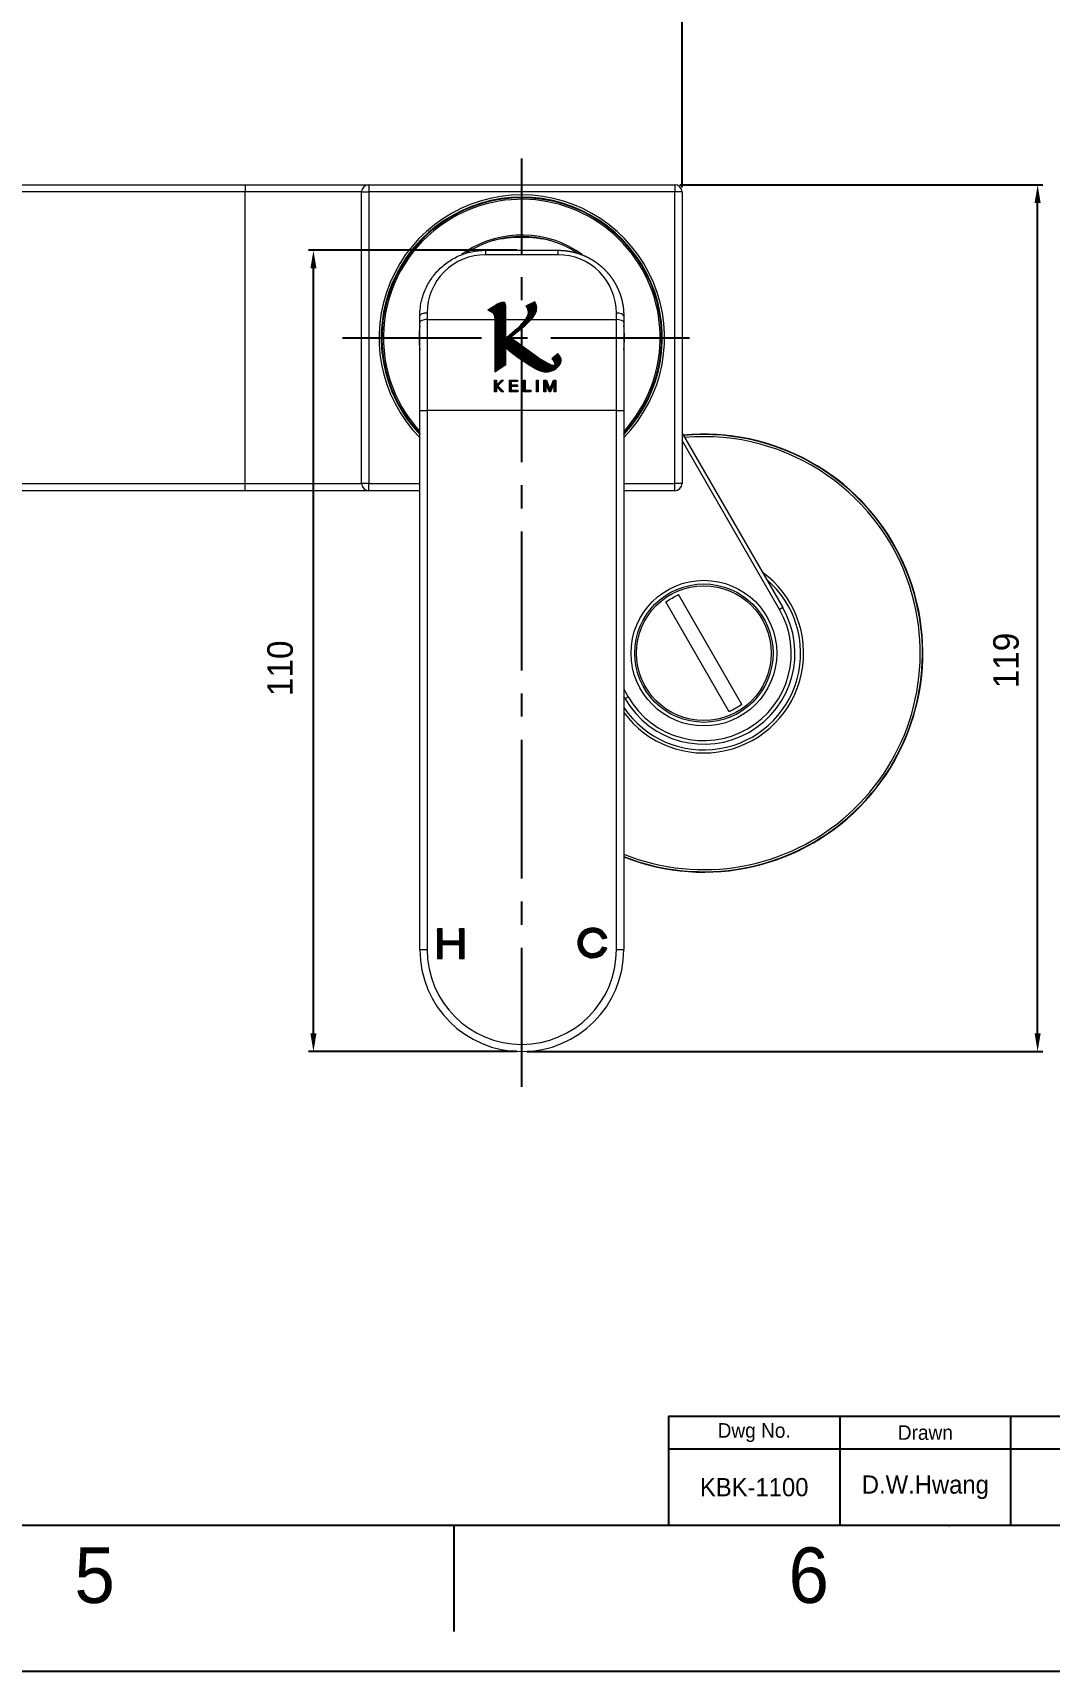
# Model space of a CAD drawing. Extents: x 10170 to 11010, y -16669 to -16075.
# Drawn here: x 10632.1 to 10771.6, y -16669.5 to -16444.6 of the extents above; entities that cross this region are included whole.
import ezdxf

# ---------------------------------------------------------------- set-up
doc = ezdxf.new("R2010")
doc.units = 0
doc.header["$MEASUREMENT"] = 0
doc.linetypes.add('CENTER2', pattern=[28.575, 19.05, -3.175, 3.175, -3.175])
doc.linetypes.add('HIDDEN2', pattern=[4.7625, 3.175, -1.5875])
doc.layers.get('0').update_dxf_attribs({"linetype": 'CONTINUOUS'})
doc.layers.get('DEFPOINTS').update_dxf_attribs({"linetype": 'CONTINUOUS'})
doc.layers.add('1', color=4, linetype='HIDDEN2', lineweight=13)
doc.layers.add('5', color=2, linetype='CONTINUOUS', lineweight=9)
for name, color, linetype in [('CENTER', 1, 'CENTER2'), ('FORM', 7, 'CONTINUOUS'), ('TEXT', 2, 'CONTINUOUS')]:
    doc.layers.add(name, color=color, linetype=linetype)
doc.styles.get("Standard").update_dxf_attribs({"font": 'Gulim.ttf'})
doc.dimstyles.new('STANDARD$0', dxfattribs={"dimtxt": 3.5, "dimasz": 2.5, "dimexe": 0.7, "dimexo": 0.7, "dimgap": 0.5, "dimtad": 3, "dimdec": 4, "dimdsep": 46, "dimtxsty": 'Standard', "dimcen": 0, "dimclrd": 2, "dimclre": 2, "dimclrt": 4, "dimadec": 0, "dimazin": 0, "dimtp": 0.2, "dimtm": 0.1, "dimtfac": 0.5, "dimtdec": 4, "dimtmove": 1, "dimatfit": 3, "dimfxl": 0, "dimtolj": 1, "dimarcsym": 0})
pattern_1 = [(45, (-397.22756, -4724.40963), (-0.08838834765, 0.08838834765), [])]

# ---------------------------------------------------------------- blocks, each defined once
blk = doc.blocks.new('*D32')
at = {"layer": '5', "color": 2, "lineweight": -2}
for p, q in [((10529.22, -16465.78), (10529.22, -16431.34)), ((10721.2, -16465.78), (10721.2, -16431.34)), ((10531.72, -16432.04), (10718.7, -16432.04))]:
    blk.add_line(p, q, dxfattribs=at)
at = {"layer": '5', "color": 2}
for points in [[(10531.72, -16431.63), (10531.72, -16432.46), (10529.22, -16432.04)], [(10718.7, -16431.63), (10718.7, -16432.46), (10721.2, -16432.04)]]:
    blk.add_solid(points, dxfattribs=at)
at = {"layer": 'DEFPOINTS', "color": 0}
for p in [(10721.2, -16432.04), (10529.22, -16466.48), (10721.2, -16466.48)]:
    blk.add_point(p, dxfattribs=at)
at = {"layer": '5', "color": 4, "insert": (10618.19, -16429.74), "char_height": 3.5, "attachment_point": 5}
blk.add_mtext('\\A1;192', dxfattribs=at)
blk = doc.blocks.new('*D14')
at = {"layer": '5', "color": 2, "lineweight": -2}
for p, q in [((10720.9, -16465.42), (10770.73, -16465.42)), ((10770.03, -16581.92), (10770.03, -16467.92)), ((10699.9, -16584.42), (10770.73, -16584.42))]:
    blk.add_line(p, q, dxfattribs=at)
at = {"layer": '5', "color": 2}
for points in [[(10769.61, -16467.92), (10770.44, -16467.92), (10770.03, -16465.42)], [(10769.61, -16581.92), (10770.44, -16581.92), (10770.03, -16584.42)]]:
    blk.add_solid(points, dxfattribs=at)
at = {"layer": 'DEFPOINTS', "color": 0}
for p in [(10720.2, -16465.42), (10770.03, -16465.42), (10699.2, -16584.42)]:
    blk.add_point(p, dxfattribs=at)
at = {"layer": '5', "color": 4, "insert": (10765.7, -16530.74), "char_height": 3.5, "attachment_point": 5, "rotation": 90}
blk.add_mtext('\\A1;119', dxfattribs=at)
blk = doc.blocks.new('*D17')
at = {"layer": '5', "color": 2, "lineweight": -2}
for p, q in [((10698.5, -16474.42), (10669.9, -16474.42)), ((10670.6, -16581.92), (10670.6, -16476.92)), ((10698.5, -16584.42), (10669.9, -16584.42))]:
    blk.add_line(p, q, dxfattribs=at)
at = {"layer": '5', "color": 2}
for points in [[(10670.18, -16476.92), (10671.01, -16476.92), (10670.6, -16474.42)], [(10670.18, -16581.92), (10671.01, -16581.92), (10670.6, -16584.42)]]:
    blk.add_solid(points, dxfattribs=at)
at = {"layer": 'DEFPOINTS', "color": 0}
for p in [(10670.6, -16474.42), (10699.2, -16474.42), (10699.2, -16584.42)]:
    blk.add_point(p, dxfattribs=at)
at = {"layer": '5', "color": 4, "insert": (10666.04, -16531.81), "char_height": 3.5, "attachment_point": 5, "rotation": 90}
blk.add_mtext('\\A1;110', dxfattribs=at)

msp = doc.modelspace()

# ---------------------------------------------------------------- hatches: boundary and pattern name
at = {"layer": '5'}
h = msp.add_hatch(dxfattribs=at)
h.set_pattern_fill('ANSI31', color=256)
h.set_pattern_definition(pattern_1)
h.paths.add_polyline_path([(10695.71253, -16493.13188), (10695.71253, -16493.84735), (10695.47513, -16493.84735), (10695.47513, -16492.24502), (10695.71253, -16492.24502), (10695.71253, -16492.95976), (10696.41487, -16492.24502), (10696.71408, -16492.24502), (10695.92276, -16493.03926), (10696.71645, -16493.84735), (10696.41724, -16493.84735)])
h = msp.add_hatch(dxfattribs=at)
h.set_pattern_fill('ANSI31', color=256)
h.set_pattern_definition(pattern_1)
h.paths.add_polyline_path([(10698.62345, -16492.44413), (10697.75337, -16492.44413), (10697.75337, -16492.91527), (10698.6003, -16492.91527), (10698.6003, -16493.1173), (10697.75337, -16493.1173), (10697.75337, -16493.64387), (10698.64151, -16493.64387), (10698.64151, -16493.84735), (10697.5167, -16493.84735), (10697.5167, -16492.24502), (10698.62345, -16492.24502)])
h = msp.add_hatch(dxfattribs=at)
h.set_pattern_fill('ANSI31', color=256)
h.set_pattern_definition(pattern_1)
h.paths.add_polyline_path([(10699.43939, -16493.84735), (10699.43939, -16492.24502), (10699.67569, -16492.24502), (10699.67569, -16493.64387), (10700.45151, -16493.64387), (10700.45151, -16493.84735)])
h = msp.add_hatch(dxfattribs=at)
h.set_pattern_fill('ANSI31', color=256)
h.set_pattern_definition(pattern_1)
h.paths.add_polyline_path([(10701.23299, -16493.84954), (10701.23299, -16492.24502), (10701.46673, -16492.24502), (10701.46673, -16493.84954)])
h = msp.add_hatch(dxfattribs=at)
h.set_pattern_fill('ANSI31', color=256)
h.set_pattern_definition(pattern_1)
h.paths.add_polyline_path([(10703.64523, -16493.84735), (10703.64523, -16492.62573), (10703.16242, -16493.84735), (10702.96441, -16493.84735), (10702.48633, -16492.63229), (10702.48633, -16493.84735), (10702.24784, -16493.84735), (10702.24784, -16492.24429), (10702.57531, -16492.24429), (10703.06797, -16493.48707), (10703.55334, -16492.24429), (10703.88591, -16492.24429), (10703.88591, -16493.84735)])
at = {"layer": '5', "linetype": 'Continuous'}
h = msp.add_hatch(dxfattribs=at)
h.set_pattern_fill('ANSI31', color=256, scale=0.21)
h.set_pattern_definition([(45, (-4847.87695, 3997.425003), (-0.018561553006, 0.018561553006), [])])
h.paths.add_polyline_path([(10690.6489, -16569.73056), (10690.6489, -16571.65318), (10691.27506, -16571.65318), (10691.27506, -16567.58583), (10690.6489, -16567.58583), (10690.6489, -16569.26247), (10688.25783, -16569.26247), (10688.25783, -16567.58583), (10687.63167, -16567.58583), (10687.63167, -16571.65318), (10688.25783, -16571.65318), (10688.25783, -16569.73056)])
h = msp.add_hatch(dxfattribs=at)
h.set_pattern_fill('ANSI31', color=256, scale=0.2)
h.set_pattern_definition([(45, (-4088.581406, 3024.45395), (-0.01767766953, 0.01767766953), [])])
h.paths.add_polyline_path([(10710.30679, -16568.94381), (10710.89398, -16568.79968, 5.743911454), (10710.89398, -16570.19335), (10710.30679, -16570.04922, -5.09379236)])

# ---------------------------------------------------------------- linework, layer by layer
at = {"color": 2, "lineweight": 0}
for p, q in [((10695.47513, -16493.84735), (10695.47513, -16492.24502)), ((10695.47513, -16492.24502), (10695.71253, -16492.24502)), ((10695.71253, -16492.24502), (10695.71253, -16492.95976)), ((10695.71253, -16492.95976), (10696.41487, -16492.24502)), ((10696.71408, -16492.24502), (10695.92276, -16493.03926)), ((10696.41487, -16492.24502), (10696.71408, -16492.24502)), ((10695.71253, -16493.84735), (10695.47513, -16493.84735)), ((10696.41724, -16493.84735), (10695.71253, -16493.13188)), ((10695.71253, -16493.13188), (10695.71253, -16493.84735)), ((10695.92276, -16493.03926), (10696.71645, -16493.84735)), ((10696.71645, -16493.84735), (10696.41724, -16493.84735))]:
    msp.add_line(p, q, dxfattribs=at)
at = {"linetype": 'Continuous'}
msp.add_line((10989.86091, -16649.47443), (10189.86115, -16649.47443), dxfattribs=at)
at = {"color": 7, "linetype": 'Continuous'}
for p, q in [((10689.86115, -16649.47443), (10689.86115, -16664.01045)), ((10169.86116, -16669.47442), (11009.8609, -16669.47442))]:
    msp.add_line(p, q, dxfattribs=at)
at = {"color": 2, "lineweight": 0}
for points in [[(10698.62345, -16492.44413), (10697.75337, -16492.44413), (10697.75337, -16492.91527), (10698.6003, -16492.91527), (10698.6003, -16493.1173), (10697.75337, -16493.1173), (10697.75337, -16493.64387), (10698.64151, -16493.64387), (10698.64151, -16493.84735), (10697.5167, -16493.84735), (10697.5167, -16492.24502), (10698.62345, -16492.24502), (10698.62345, -16492.44413)], [(10699.43939, -16493.84735), (10699.43939, -16492.24502), (10699.67569, -16492.24502), (10699.67569, -16493.64387), (10700.45151, -16493.64387), (10700.45151, -16493.84735), (10699.43939, -16493.84735)], [(10701.23299, -16493.84954), (10701.23299, -16492.24502), (10701.46673, -16492.24502), (10701.46673, -16493.84954), (10701.23299, -16493.84954)], [(10703.64523, -16493.84735), (10703.64523, -16492.62573), (10703.16242, -16493.84735), (10702.96441, -16493.84735), (10702.48633, -16492.63229), (10702.48633, -16493.84735), (10702.24784, -16493.84735), (10702.24784, -16492.24429), (10702.57531, -16492.24429), (10703.06797, -16493.48707), (10703.55334, -16492.24429), (10703.88591, -16492.24429), (10703.88591, -16493.84735), (10703.64523, -16493.84735)]]:
    msp.add_lwpolyline(points, dxfattribs=at)
msp.add_open_spline([(10697.01055, -16487.81856), (10697.01055, -16489.10892), (10697.01055, -16490.10445), (10697.01055, -16490.10445), (10697.01055, -16490.10445), (10695.49829, -16491.10217), (10695.49829, -16491.10217), (10695.49829, -16491.10217), (10695.49829, -16483.89259), (10695.49829, -16483.89259), (10695.49829, -16483.42692), (10695.39363, -16483.12206), (10695.18723, -16482.96853), (10694.98247, -16482.81793), (10694.77279, -16482.71327), (10694.55965, -16482.65091), (10694.55965, -16482.65091), (10695.43757, -16482.0773), (10695.43757, -16482.0773), (10695.61918, -16481.95623), (10695.79458, -16481.85084), (10695.96725, -16481.76077), (10696.19735, -16481.63861), (10696.4094, -16481.57844), (10696.60158, -16481.57844), (10696.87489, -16481.57844), (10697.01055, -16481.74436), (10697.01055, -16482.0773), (10697.01055, -16482.0773), (10697.01055, -16486.49884), (10697.01055, -16486.49884), (10697.47878, -16486.12141), (10697.93789, -16485.73268), (10698.38898, -16485.33228), (10698.90862, -16484.87171), (10699.78144, -16483.99615), (10700.02121, -16483.2836), (10700.15613, -16482.86315), (10700.05476, -16482.40367), (10699.75829, -16482.07803), (10699.75829, -16482.07803), (10700.9872, -16481.48362), (10700.9872, -16481.48362), (10701.30993, -16481.98467), (10701.33837, -16482.61882), (10701.05831, -16483.14649), (10700.7684, -16483.70479), (10699.89777, -16484.55847), (10699.4372, -16484.94793), (10698.84553, -16485.44642), (10698.24056, -16485.92741), (10697.62027, -16486.38798), (10697.62027, -16486.38798), (10701.4237, -16489.13955), (10701.4237, -16489.13955), (10701.86057, -16489.42399), (10702.28504, -16489.68727), (10702.69273, -16489.92649), (10703.11246, -16490.14529), (10703.45415, -16490.25323), (10703.71926, -16490.25323), (10703.72145, -16490.25323), (10703.72364, -16490.25323), (10703.72582, -16490.25323), (10703.73056, -16490.21385), (10703.73348, -16490.173), (10703.73348, -16490.13216), (10703.73348, -16489.80251), (10703.56938, -16489.51296), (10703.31777, -16489.33355), (10703.31777, -16489.33355), (10704.14555, -16488.63485), (10704.14555, -16488.63485), (10704.14555, -16488.63485), (10704.33809, -16488.75082), (10704.52116, -16489.12569), (10704.659, -16489.40502), (10704.68489, -16489.79594), (10704.38732, -16490.15331), (10704.38732, -16490.15331), (10703.87862, -16490.86003), (10703.16971, -16491.03288), (10702.96003, -16491.09414), (10702.72482, -16491.12478), (10702.46372, -16491.12478), (10702.16324, -16491.12478), (10701.75081, -16490.99496), (10701.22788, -16490.73167), (10700.02777, -16490.13143), (10698.17127, -16488.73623), (10697.01055, -16487.81856)], degree=3, knots=[0, 0, 0, 0, 1, 1, 1, 2, 2, 2, 3, 3, 3, 4, 4, 4, 5, 5, 5, 6, 6, 6, 7, 7, 7, 8, 8, 8, 9, 9, 9, 10, 10, 10, 11, 11, 11, 12, 12, 12, 13, 13, 13, 14, 14, 14, 15, 15, 15, 16, 16, 16, 17, 17, 17, 18, 18, 18, 19, 19, 19, 20, 20, 20, 21, 21, 21, 22, 22, 22, 23, 23, 23, 24, 24, 24, 25, 25, 25, 26, 26, 26, 27, 27, 27, 28, 28, 28, 29, 29, 29, 30, 30, 30, 30], dxfattribs=at)
msp.add_point((10757.87851, -16649.47443))
at = {"layer": '1', "color": 7, "linetype": 'Continuous', "lineweight": 18}
for p, q in [((10586.93895, -16465.42325), (10661.20336, -16465.42325)), ((10661.20336, -16465.42325), (10678.20336, -16465.42325)), ((10678.20336, -16465.42325), (10720.20336, -16465.42325)), ((10677.20336, -16506.42325), (10677.20336, -16466.42325)), ((10721.20336, -16466.42325), (10721.20336, -16506.42325)), ((10694.20336, -16474.42444), (10704.20336, -16474.42444)), ((10685.20336, -16484.32199), (10685.20336, -16483.42444)), ((10713.20336, -16483.42444), (10713.20336, -16484.32199)), ((10685.20336, -16496.43465), (10685.20336, -16484.32199)), ((10713.20336, -16484.32199), (10713.20336, -16496.43465)), ((10685.20336, -16570.42444), (10685.20336, -16496.43465)), ((10713.20336, -16496.43465), (10713.20336, -16570.42444)), ((10721.20368, -16499.52892), (10735.02868, -16523.47452)), ((10661.20336, -16507.42325), (10558.45432, -16507.42325)), ((10678.20336, -16507.42325), (10661.20336, -16507.42325)), ((10685.20358, -16507.42325), (10678.20336, -16507.42325)), ((10720.20336, -16507.42325), (10713.20315, -16507.42325)), ((10729.42617, -16536.77068), (10720.71261, -16521.67836)), ((10727.69412, -16537.77068), (10718.98056, -16522.67836)), ((10713.37805, -16535.97452), (10713.20305, -16535.67141))]:
    msp.add_line(p, q, dxfattribs=at)
at = {"layer": '1', "color": 1, "linetype": 'Continuous', "lineweight": 13}
for p, q in [((10661.20336, -16465.42325), (10661.20336, -16466.42325)), ((10678.20336, -16465.42325), (10678.20336, -16466.42325)), ((10720.20336, -16465.42325), (10720.20336, -16466.42325)), ((10661.20336, -16466.42325), (10586.93895, -16466.42325)), ((10661.20336, -16506.42325), (10661.20336, -16466.42325)), ((10677.20336, -16466.42325), (10661.20336, -16466.42325)), ((10677.20336, -16466.42325), (10678.20336, -16466.42325)), ((10720.20336, -16466.42325), (10678.20336, -16466.42325)), ((10678.20336, -16466.42325), (10678.20336, -16506.42325)), ((10721.20336, -16466.42325), (10720.20336, -16466.42325)), ((10720.20336, -16506.42325), (10720.20336, -16466.42325)), ((10694.20336, -16474.42444), (10694.20336, -16475.0337)), ((10704.20336, -16475.0337), (10704.20336, -16474.42444)), ((10704.20336, -16475.0337), (10694.20336, -16475.0337)), ((10686.20336, -16483.0337), (10686.20336, -16483.93126)), ((10712.20336, -16483.93126), (10712.20336, -16483.0337)), ((10686.20336, -16483.93126), (10712.20336, -16483.93126)), ((10686.20336, -16483.93126), (10686.20336, -16496.43465)), ((10712.20336, -16496.43465), (10712.20336, -16483.93126)), ((10685.20336, -16496.43465), (10686.20336, -16496.43465)), ((10712.20336, -16496.43465), (10686.20336, -16496.43465)), ((10686.20336, -16496.43465), (10686.20336, -16570.42444)), ((10712.20336, -16496.43465), (10713.20336, -16496.43465)), ((10712.20336, -16570.42444), (10712.20336, -16496.43465)), ((10734.59567, -16523.72452), (10721.20348, -16500.52857)), ((10558.45432, -16506.42325), (10661.20336, -16506.42325)), ((10661.20336, -16507.42325), (10661.20336, -16506.42325)), ((10661.20336, -16506.42325), (10677.20336, -16506.42325)), ((10678.20336, -16506.42325), (10677.20336, -16506.42325)), ((10678.20336, -16507.42325), (10678.20336, -16506.42325)), ((10678.20336, -16506.42325), (10685.20358, -16506.42325)), ((10713.20315, -16506.42325), (10720.20336, -16506.42325)), ((10720.20336, -16507.42325), (10720.20336, -16506.42325)), ((10721.20336, -16506.42325), (10720.20336, -16506.42325)), ((10735.02868, -16523.47452), (10734.59567, -16523.72452)), ((10713.20325, -16534.67176), (10713.81106, -16535.72452)), ((10713.81106, -16535.72452), (10713.37805, -16535.97452)), ((10685.20336, -16570.42444), (10686.20336, -16570.42444)), ((10712.20336, -16570.42444), (10713.20336, -16570.42444))]:
    msp.add_line(p, q, dxfattribs=at)
at = {"layer": '1', "color": 7, "linetype": 'Continuous', "lineweight": 18}
for radius in [10, 9.5, 9.25]:
    msp.add_circle((10724.20336, -16529.72452), radius, dxfattribs=at)
for centre, radius, start, end in [((10678.20336, -16466.42325), 1, 90, 180), ((10720.20336, -16466.42325), 1, 0, 90), ((10699.20336, -16486.42325), 19.6, 90, 224.4206256), ((10699.20336, -16486.42325), 19.3, 90, 223.5037499), ((10699.20336, -16486.42325), 19.2, 316.8207455, 213.1576196), ((10699.20336, -16486.42325), 19, 317.4619947, 123.1576196), ((10699.20336, -16486.42325), 19.6, 315.5793744, 90), ((10699.20336, -16486.42325), 19.3, 316.4962501, 90), ((10699.20336, -16486.42325), 19, 123.1576196, 222.5401195), ((10699.20336, -16486.42325), 13.9, 57.097618, 123.1576196), ((10699.20336, -16486.42325), 19.2, 213.1576196, 223.1869952), ((10724.20336, -16529.72452), 30.06109, 248.5387006, 95.4261998), ((10678.20336, -16506.42325), 1, 180, 270), ((10720.20336, -16506.42325), 1, 270, 0), ((10724.20336, -16529.72452), 12.5, 210, 30), ((10699.20336, -16570.42444), 14, 180, 270), ((10699.20336, -16570.42444), 14, 270, 0)]:
    msp.add_arc(centre, radius, start, end, dxfattribs=at)
at = {"layer": '1', "color": 1, "linetype": 'Continuous', "lineweight": 13}
for centre, radius, start, end in [((10699.20336, -16486.42325), 14.1, 54.0601205, 123.1576196), ((10699.20336, -16486.42325), 14.1, 123.1576196, 125.9532433), ((10699.20336, -16486.42325), 14.1, 173.2932431, 186.8326178), ((10699.20336, -16486.42325), 14.1, 353.1694947, 6.8269962), ((10724.20336, -16529.72452), 30.00548, 15.6074499, 95.3812003), ((10724.20336, -16529.72452), 29.71392, 15.6074499, 95.1280746), ((10724.20336, -16529.72452), 13.69719, 216.5774481, 54.1330741), ((10724.20336, -16529.72452), 30.00548, 248.4937002, 15.6074499), ((10724.20336, -16529.72452), 13.28339, 214.0968272, 49.7737001), ((10724.20336, -16529.72452), 29.71392, 248.2686997, 15.6074499), ((10724.20336, -16529.72452), 12, 210, 30), ((10699.20336, -16570.42444), 13, 180, 0)]:
    msp.add_arc(centre, radius, start, end, dxfattribs=at)
at = {"layer": '1', "color": 7, "linetype": 'Continuous', "lineweight": 18}
msp.add_ellipse((10699.20336, -16487.26849), major_axis=(-16.12557, 0), ratio=0.906307787, start_param=4.462382465, end_param=4.962395554, dxfattribs=at)
at = {"layer": '1', "color": 1, "linetype": 'Continuous', "lineweight": 13}
for centre, start_param, end_param in [((10686.20336, -16483.42444), 4.71238898, 6.283185307), ((10712.20336, -16483.42444), 3.141592654, 4.71238898), ((10686.20336, -16484.32199), 4.71238898, 6.283185307), ((10712.20336, -16484.32199), 3.141592654, 4.71238898)]:
    msp.add_ellipse(centre, major_axis=(-1, 0), ratio=0.390731128, start_param=start_param, end_param=end_param, dxfattribs=at)
at = {"layer": '1', "color": 7, "linetype": 'Continuous', "lineweight": 18}
for points, knots in [([(10685.20336, -16483.42444), (10685.20336, -16483.03595), (10685.22852, -16482.65931), (10685.31995, -16481.93507), (10685.38621, -16481.58747), (10685.55077, -16480.92458), (10685.64906, -16480.60929), (10685.8691, -16480.01253), (10685.99083, -16479.73106), (10686.24987, -16479.20203), (10686.38718, -16478.95446), (10686.67033, -16478.49221), (10686.81617, -16478.27753), (10687.11025, -16477.87925), (10687.2585, -16477.69564), (10687.47875, -16477.44179), (10687.55182, -16477.36076), (10687.66047, -16477.24436), (10687.71456, -16477.18744), (10687.77717, -16477.12324), (10687.80833, -16477.09168), (10687.82388, -16477.07603), (10687.83164, -16477.06824), (10687.83552, -16477.06436), (10687.83746, -16477.06241), (10687.83843, -16477.06144), (10687.83892, -16477.06096), (10687.83913, -16477.06075), (10687.83926, -16477.06061), (10687.8393, -16477.06058), (10688.05903, -16476.84084), (10688.28861, -16476.63402), (10688.76442, -16476.24726), (10689.01064, -16476.06732), (10689.51647, -16475.73518), (10689.77608, -16475.58299), (10690.30547, -16475.30683), (10690.57524, -16475.18286), (10691.12184, -16474.96329), (10691.39866, -16474.86768), (10691.95631, -16474.70462), (10692.23715, -16474.63717), (10692.79999, -16474.52991), (10693.08199, -16474.4901), (10693.64446, -16474.43737), (10693.92492, -16474.42444), (10694.20336, -16474.42444)], [0, 0, 0, 0, 0.0625, 0.0625, 0.125, 0.125, 0.1875, 0.1875, 0.25, 0.25, 0.3125, 0.3125, 0.375, 0.375, 0.4375, 0.4375, 0.46875, 0.46875, 0.484375, 0.4921875, 0.49609375, 0.498046875, 0.499023437, 0.499511719, 0.499755859, 0.49987793, 0.499938965, 0.499969482, 0.499969482, 0.5, 0.5, 0.5625, 0.5625, 0.625, 0.625, 0.6875, 0.6875, 0.75, 0.75, 0.8125, 0.8125, 0.875, 0.875, 0.9375, 0.9375, 1, 1, 1, 1]), ([(10704.20336, -16474.42444), (10704.21862, -16474.42446), (10704.24914, -16474.4245), (10704.29495, -16474.42487), (10704.34078, -16474.42545), (10704.38665, -16474.42626), (10704.43255, -16474.42732), (10704.47849, -16474.4286), (10704.52445, -16474.43013), (10704.57044, -16474.43189), (10704.61645, -16474.43388), (10704.66249, -16474.43612), (10704.70856, -16474.43859), (10704.75465, -16474.4413), (10704.80076, -16474.44424), (10704.84689, -16474.44743), (10704.89304, -16474.45086), (10704.93921, -16474.45453), (10704.9854, -16474.45844), (10705.0316, -16474.46259), (10705.07782, -16474.46698), (10705.12405, -16474.47161), (10705.17029, -16474.47649), (10705.21654, -16474.48161), (10705.2628, -16474.48697), (10705.30907, -16474.49258), (10705.35535, -16474.49843), (10705.40163, -16474.50452), (10705.44791, -16474.51086), (10705.4942, -16474.51745), (10705.54049, -16474.52428), (10705.58678, -16474.53135), (10705.63307, -16474.53868), (10705.67935, -16474.54625), (10705.72563, -16474.55407), (10705.7719, -16474.56213), (10705.81817, -16474.57045), (10705.86443, -16474.57901), (10705.91068, -16474.58782), (10705.95692, -16474.59688), (10706.00315, -16474.60619), (10706.04936, -16474.61575), (10706.09556, -16474.62555), (10706.14174, -16474.63561), (10706.18791, -16474.64592), (10706.23405, -16474.65648), (10706.28018, -16474.66729), (10706.32628, -16474.67835), (10706.37236, -16474.68967), (10706.41841, -16474.70123), (10706.46444, -16474.71305), (10706.51044, -16474.72512), (10706.55641, -16474.73744), (10706.60235, -16474.75001), (10706.64826, -16474.76284), (10706.69413, -16474.77592), (10706.73997, -16474.78925), (10706.78578, -16474.80284), (10706.83154, -16474.81668), (10706.87727, -16474.83078), (10706.92295, -16474.84512), (10706.9686, -16474.85973), (10707.0142, -16474.87458), (10707.05975, -16474.88969), (10707.10526, -16474.90506), (10707.15072, -16474.92068), (10707.19613, -16474.93655), (10707.24149, -16474.95268), (10707.28679, -16474.96907), (10707.33205, -16474.98571), (10707.37724, -16475.0026), (10707.42238, -16475.01975), (10707.46746, -16475.03716), (10707.51248, -16475.05482), (10707.55744, -16475.07273), (10707.60234, -16475.0909), (10707.64717, -16475.10933), (10707.69193, -16475.12801), (10707.73663, -16475.14695), (10707.78126, -16475.16614), (10707.82582, -16475.18559), (10707.8703, -16475.20529), (10707.91471, -16475.22525), (10707.95905, -16475.24546), (10708.0033, -16475.26593), (10708.04748, -16475.28665), (10708.09158, -16475.30763), (10708.1356, -16475.32886), (10708.17954, -16475.35035), (10708.22339, -16475.37209), (10708.26715, -16475.39409), (10708.31083, -16475.41634), (10708.35441, -16475.43885), (10708.39791, -16475.46161), (10708.44131, -16475.48462), (10708.48462, -16475.50789), (10708.52783, -16475.53142), (10708.57095, -16475.55519), (10708.61397, -16475.57922), (10708.65688, -16475.6035), (10708.6997, -16475.62804), (10708.74241, -16475.65283), (10708.78501, -16475.67787), (10708.82751, -16475.70316), (10708.8699, -16475.72871), (10708.91218, -16475.75451), (10708.95435, -16475.78055), (10708.99641, -16475.80685), (10709.03835, -16475.83341), (10709.08017, -16475.86021), (10709.12188, -16475.88726), (10709.16347, -16475.91456), (10709.20493, -16475.94211), (10709.24628, -16475.96992), (10709.28749, -16475.99797), (10709.32859, -16476.02627), (10709.36955, -16476.05481), (10709.41039, -16476.08361), (10709.45109, -16476.11265), (10709.49167, -16476.14194), (10709.5321, -16476.17148), (10709.57241, -16476.20126), (10709.61257, -16476.23129), (10709.6526, -16476.26157), (10709.69248, -16476.29209), (10709.73223, -16476.32285), (10709.77183, -16476.35386), (10709.81128, -16476.38511), (10709.85059, -16476.41661), (10709.88975, -16476.44834), (10709.92876, -16476.48032), (10709.96762, -16476.51255), (10710.00632, -16476.54501), (10710.04487, -16476.57771), (10710.08326, -16476.61065), (10710.1215, -16476.64383), (10710.15957, -16476.67725), (10710.19748, -16476.71091), (10710.23523, -16476.74481), (10710.27282, -16476.77894), (10710.31024, -16476.81331), (10710.34749, -16476.84792), (10710.38457, -16476.88276), (10710.42148, -16476.91783), (10710.45822, -16476.95314), (10710.49478, -16476.98868), (10710.53117, -16477.02445), (10710.5672, -16477.06028), (10710.60297, -16477.09626), (10710.63861, -16477.1325), (10710.67438, -16477.16929), (10710.71027, -16477.20664), (10710.74629, -16477.24455), (10710.78243, -16477.28303), (10710.81867, -16477.32208), (10710.855, -16477.36171), (10710.89143, -16477.40192), (10710.92794, -16477.44271), (10710.96453, -16477.48409), (10711.00118, -16477.52607), (10711.0379, -16477.56865), (10711.07466, -16477.61183), (10711.11146, -16477.65561), (10711.1483, -16477.70001), (10711.18516, -16477.74503), (10711.22203, -16477.79066), (10711.25892, -16477.83692), (10711.2958, -16477.8838), (10711.33266, -16477.93132), (10711.36951, -16477.97948), (10711.40632, -16478.02827), (10711.4431, -16478.0777), (10711.47982, -16478.12779), (10711.51648, -16478.17852), (10711.55308, -16478.22991), (10711.58959, -16478.28196), (10711.62601, -16478.33467), (10711.66233, -16478.38804), (10711.69853, -16478.44208), (10711.73462, -16478.49679), (10711.77056, -16478.55217), (10711.80637, -16478.60823), (10711.84202, -16478.66497), (10711.8775, -16478.7224), (10711.9128, -16478.7805), (10711.94792, -16478.8393), (10711.98283, -16478.89878), (10712.01753, -16478.95896), (10712.052, -16479.01983), (10712.08623, -16479.08139), (10712.12022, -16479.14365), (10712.15394, -16479.20661), (10712.18739, -16479.27028), (10712.22055, -16479.33464), (10712.25342, -16479.39971), (10712.28597, -16479.46548), (10712.31819, -16479.53196), (10712.35008, -16479.59914), (10712.38162, -16479.66703), (10712.41279, -16479.73563), (10712.44358, -16479.80494), (10712.47398, -16479.87495), (10712.50398, -16479.94567), (10712.53356, -16480.0171), (10712.5627, -16480.08924), (10712.5914, -16480.16208), (10712.61963, -16480.23563), (10712.6474, -16480.30988), (10712.67467, -16480.38484), (10712.70144, -16480.4605), (10712.72769, -16480.53685), (10712.7534, -16480.61391), (10712.77857, -16480.69166), (10712.80318, -16480.77011), (10712.82721, -16480.84925), (10712.85065, -16480.92908), (10712.87348, -16481.00959), (10712.89569, -16481.09078), (10712.91726, -16481.17266), (10712.93817, -16481.25521), (10712.95842, -16481.33843), (10712.97799, -16481.42232), (10712.99685, -16481.50687), (10713.015, -16481.59208), (10713.03243, -16481.67794), (10713.0491, -16481.76445), (10713.06501, -16481.8516), (10713.08015, -16481.93939), (10713.09449, -16482.02781), (10713.10802, -16482.11685), (10713.12073, -16482.20651), (10713.13259, -16482.29678), (10713.1436, -16482.38765), (10713.15374, -16482.47911), (10713.16298, -16482.57117), (10713.17133, -16482.6638), (10713.17874, -16482.757), (10713.18523, -16482.85077), (10713.19076, -16482.94508), (10713.19531, -16483.03994), (10713.19889, -16483.13534), (10713.20145, -16483.23125), (10713.20306, -16483.32768), (10713.20326, -16483.39213), (10713.20336, -16483.42444)], [0, 0, 0, 0, 0.00312908, 0.006260669, 0.009394782, 0.012531431, 0.015670628, 0.018812387, 0.021956721, 0.025103642, 0.028253164, 0.031405298, 0.034560058, 0.037717456, 0.040877505, 0.044040217, 0.047205606, 0.050373684, 0.053544463, 0.056717955, 0.059894174, 0.063073131, 0.066254839, 0.069439311, 0.072626558, 0.075816594, 0.07900943, 0.082205078, 0.085403551, 0.088604861, 0.09180902, 0.09501604, 0.098225933, 0.101438711, 0.104654387, 0.107872972, 0.111094479, 0.114318918, 0.117546302, 0.120776643, 0.124009953, 0.127246243, 0.130485526, 0.133727812, 0.136973114, 0.140221443, 0.143472811, 0.146727229, 0.14998471, 0.153245263, 0.156508902, 0.159775638, 0.163045481, 0.166318443, 0.169594537, 0.172873772, 0.17615616, 0.179441713, 0.182730441, 0.186022357, 0.18931747, 0.192615793, 0.195917337, 0.199222111, 0.202530128, 0.205841399, 0.209155933, 0.212473744, 0.21579484, 0.219119234, 0.222446935, 0.225777956, 0.229112305, 0.232449996, 0.235791037, 0.239135439, 0.242483215, 0.245834373, 0.249188924, 0.25254688, 0.25590825, 0.259273045, 0.262641276, 0.266012953, 0.269388086, 0.272766686, 0.276148763, 0.279534327, 0.282923389, 0.286315958, 0.289712046, 0.293111661, 0.296514816, 0.299921518, 0.303331779, 0.306745608, 0.310163017, 0.313584013, 0.317008608, 0.320436812, 0.323868633, 0.327304083, 0.330743171, 0.334185906, 0.3376323, 0.34108236, 0.344536097, 0.347993521, 0.351454641, 0.354919467, 0.358388008, 0.361860274, 0.365336275, 0.368816019, 0.372299517, 0.375786778, 0.379277811, 0.382772626, 0.386271231, 0.389773637, 0.393279852, 0.396789886, 0.400303748, 0.403821447, 0.407342992, 0.410868393, 0.414397658, 0.417930796, 0.421467818, 0.42500873, 0.428553543, 0.432102266, 0.435654907, 0.439211475, 0.44277198, 0.446336429, 0.449904832, 0.453477198, 0.457053534, 0.460633851, 0.464218156, 0.467806459, 0.471398767, 0.47499509, 0.478595436, 0.482199814, 0.485808231, 0.489420697, 0.492983191, 0.49658238, 0.500218279, 0.503890902, 0.507600263, 0.511346376, 0.515129253, 0.518948908, 0.522805353, 0.526698599, 0.530628658, 0.534595542, 0.538599262, 0.542639827, 0.54671725, 0.550831539, 0.554982705, 0.559170758, 0.563395706, 0.567657558, 0.571956325, 0.576292013, 0.580664633, 0.585074191, 0.589520696, 0.594004156, 0.598524578, 0.60308197, 0.607676339, 0.612307691, 0.616976035, 0.621681377, 0.626423723, 0.63120308, 0.636019454, 0.640872851, 0.645763278, 0.650690739, 0.655655241, 0.66065679, 0.665695391, 0.670771049, 0.675883769, 0.681033557, 0.686220418, 0.691444357, 0.696705378, 0.702003486, 0.707338686, 0.712710982, 0.718120379, 0.72356688, 0.729050492, 0.734571216, 0.740129058, 0.745724022, 0.751356111, 0.75702533, 0.762731681, 0.76847517, 0.774255798, 0.780073571, 0.785928491, 0.791820562, 0.797749787, 0.803716169, 0.809719712, 0.815760419, 0.821838293, 0.827953337, 0.834105554, 0.840294947, 0.846521519, 0.852785273, 0.859086211, 0.865424337, 0.871799652, 0.87821216, 0.884661863, 0.891148764, 0.897672865, 0.904234169, 0.910832679, 0.917468395, 0.924141322, 0.93085146, 0.937598814, 0.944383384, 0.951205172, 0.958064182, 0.964960415, 0.971893873, 0.978864559, 0.985872474, 0.99291762, 1, 1, 1, 1])]:
    msp.add_open_spline(points, degree=3, knots=knots, dxfattribs=at)
at = {"layer": '1', "color": 1, "linetype": 'Continuous', "lineweight": 13}
for points in [[(10694.20336, -16475.0337), (10692.1029, -16475.0337), (10690.03139, -16475.89216), (10687.06163, -16478.86154), (10686.20336, -16480.93187), (10686.20336, -16483.0337)], [(10712.20336, -16483.0337), (10712.20336, -16480.93324), (10711.34491, -16478.86173), (10708.37553, -16475.89197), (10706.3052, -16475.0337), (10704.20336, -16475.0337)]]:
    msp.add_open_spline(points, degree=3, knots=[0, 0, 0, 0, 0.5, 0.5, 1, 1, 1, 1], dxfattribs=at)
at = {"layer": '1', "color": 7, "linetype": 'Continuous', "lineweight": 18}
for points in [[(10718.98056, -16522.67836), (10719.26073, -16522.49697), (10719.82963, -16522.14898), (10720.41544, -16521.8303), (10720.71261, -16521.67836)], [(10729.42617, -16536.77068), (10729.14599, -16536.95207), (10728.5771, -16537.30006), (10727.99129, -16537.61874), (10727.69412, -16537.77068)]]:
    msp.add_open_spline(points, degree=3, dxfattribs=at)
at = {"layer": '5', "linetype": 'Continuous'}
for p, q in [((10694.65572, -16482.68198), (10694.92646, -16482.41125)), ((10694.78231, -16482.73217), (10695.43645, -16482.07803)), ((10694.90173, -16482.78953), (10695.88841, -16481.80285)), ((10695.01484, -16482.85319), (10696.21877, -16481.64926)), ((10695.12235, -16482.92246), (10696.45529, -16481.58952)), ((10695.22355, -16482.99804), (10696.64188, -16481.5797)), ((10695.30771, -16483.09065), (10696.78645, -16481.61192)), ((10695.37413, -16483.20101), (10696.89142, -16481.68372)), ((10695.4247, -16483.32722), (10696.9613, -16481.79062)), ((10695.46104, -16483.46765), (10696.99989, -16481.92881)), ((10695.48453, -16483.62094), (10697.01055, -16482.09492)), ((10695.49636, -16483.78589), (10697.01055, -16482.2717)), ((10695.49829, -16483.96073), (10697.01055, -16482.44848)), ((10695.49829, -16484.13751), (10697.01055, -16482.62525)), ((10695.49829, -16488.38015), (10701.22711, -16482.65133)), ((10695.49829, -16484.31429), (10697.01055, -16482.80203)), ((10695.49829, -16484.49106), (10697.01055, -16482.97881)), ((10695.49829, -16484.66784), (10697.01055, -16483.15558)), ((10695.49829, -16484.84462), (10697.01055, -16483.33236)), ((10697.80639, -16486.24883), (10701.16906, -16482.88616)), ((10698.58986, -16485.64213), (10701.02571, -16483.20628)), ((10699.36934, -16484.33233), (10701.24854, -16482.45313)), ((10699.80342, -16482.13047), (10699.94729, -16481.98661)), ((10699.82462, -16483.70027), (10701.24738, -16482.27751)), ((10699.8781, -16482.23257), (10700.28967, -16481.82101)), ((10699.94321, -16482.34424), (10700.63205, -16481.65541)), ((10699.99669, -16483.35142), (10701.22995, -16482.11816)), ((10699.9979, -16482.46633), (10700.97442, -16481.48981)), ((10700.04078, -16482.60023), (10701.05052, -16481.59049)), ((10700.0637, -16483.10764), (10701.19975, -16481.97158)), ((10700.06952, -16482.74826), (10701.10885, -16481.70894)), ((10700.07997, -16482.91459), (10701.15891, -16481.83564)), ((10695.49829, -16485.02139), (10697.01055, -16483.50914)), ((10695.49829, -16485.19817), (10697.01055, -16483.68591)), ((10695.49829, -16485.37495), (10697.01055, -16483.86269)), ((10695.49829, -16485.55173), (10697.01055, -16484.03947)), ((10695.49829, -16485.7285), (10697.01055, -16484.21624)), ((10695.49829, -16485.90528), (10697.01055, -16484.39302)), ((10695.49829, -16486.08206), (10697.01055, -16484.5698)), ((10695.49829, -16486.25883), (10697.01055, -16484.74657)), ((10695.49829, -16486.43561), (10697.01055, -16484.92335)), ((10695.49829, -16486.61239), (10697.01055, -16485.10013)), ((10695.49829, -16486.78916), (10697.01055, -16485.2769)), ((10695.49829, -16486.96594), (10697.01055, -16485.45368)), ((10695.49829, -16488.20338), (10698.22221, -16485.47945)), ((10695.49829, -16487.14272), (10697.01055, -16485.63046)), ((10699.62689, -16484.78189), (10700.46192, -16483.94685)), ((10695.49829, -16487.31949), (10697.01055, -16485.80723)), ((10695.49829, -16487.49627), (10697.01055, -16485.98401)), ((10695.49829, -16487.67305), (10697.01055, -16486.16079)), ((10695.49829, -16487.84982), (10697.01055, -16486.33756)), ((10695.49829, -16488.55693), (10697.64752, -16486.4077)), ((10695.49829, -16488.0266), (10697.09144, -16486.43345)), ((10695.49829, -16488.73371), (10697.75009, -16486.4819)), ((10695.49829, -16488.91048), (10697.85266, -16486.55611)), ((10695.49829, -16489.08726), (10697.95524, -16486.63031)), ((10695.49829, -16489.26404), (10698.05781, -16486.70452)), ((10695.49829, -16489.44081), (10697.01055, -16487.92855)), ((10697.07202, -16487.86709), (10698.16038, -16486.77872)), ((10697.17096, -16487.94492), (10698.26295, -16486.85293)), ((10697.27009, -16488.02256), (10698.36552, -16486.92713)), ((10697.36942, -16488.10001), (10698.4681, -16487.00134)), ((10697.46894, -16488.17727), (10698.57067, -16487.07554)), ((10697.56865, -16488.25434), (10698.67324, -16487.14975)), ((10697.66855, -16488.33121), (10698.77581, -16487.22395)), ((10697.76866, -16488.40788), (10698.87838, -16487.29816)), ((10697.86896, -16488.48435), (10698.98095, -16487.37236)), ((10697.96947, -16488.56062), (10699.08353, -16487.44657)), ((10698.0702, -16488.63667), (10699.1861, -16487.52077)), ((10698.17113, -16488.71252), (10699.28867, -16487.59498)), ((10698.27229, -16488.78814), (10699.39124, -16487.66918)), ((10698.37367, -16488.86353), (10699.49381, -16487.74339)), ((10698.47529, -16488.93869), (10699.59639, -16487.81759)), ((10698.57715, -16489.0136), (10699.69896, -16487.89179)), ((10698.67926, -16489.08827), (10699.80153, -16487.966)), ((10695.49829, -16489.61759), (10697.01055, -16488.10533)), ((10695.49829, -16489.79437), (10697.01055, -16488.28211)), ((10695.49829, -16489.97114), (10697.01055, -16488.45888)), ((10695.49829, -16490.14792), (10697.01055, -16488.63566)), ((10695.49829, -16490.3247), (10697.01055, -16488.81244)), ((10695.49829, -16490.50147), (10697.01055, -16488.98921)), ((10695.49829, -16490.67825), (10697.01055, -16489.16599)), ((10695.49829, -16490.85503), (10697.01055, -16489.34277)), ((10695.49829, -16491.0318), (10697.01055, -16489.51954)), ((10695.81104, -16490.89583), (10697.01055, -16489.69632)), ((10696.3306, -16490.55305), (10697.01055, -16489.8731)), ((10696.85015, -16490.21027), (10697.01055, -16490.04987)), ((10698.78163, -16489.16267), (10699.9041, -16488.0402)), ((10698.88428, -16489.2368), (10700.00667, -16488.11441)), ((10698.98721, -16489.31065), (10700.10925, -16488.18861)), ((10699.09043, -16489.38421), (10700.21182, -16488.26282)), ((10699.19396, -16489.45745), (10700.31439, -16488.33702)), ((10699.29783, -16489.53036), (10700.41696, -16488.41123)), ((10699.40203, -16489.60294), (10700.51953, -16488.48543)), ((10699.5066, -16489.67515), (10700.6221, -16488.55964)), ((10699.61155, -16489.74697), (10700.72468, -16488.63384)), ((10699.71691, -16489.81839), (10700.82725, -16488.70805)), ((10699.82271, -16489.88936), (10700.92982, -16488.78225)), ((10699.92897, -16489.95988), (10701.03239, -16488.85646)), ((10700.03574, -16490.02989), (10701.13496, -16488.93066)), ((10700.14304, -16490.09936), (10701.23754, -16489.00487)), ((10700.25094, -16490.16824), (10701.34011, -16489.07907)), ((10700.35947, -16490.23649), (10701.44352, -16489.15244)), ((10700.46871, -16490.30403), (10701.5508, -16489.22193)), ((10700.57872, -16490.37079), (10701.65842, -16489.29109)), ((10700.68959, -16490.43669), (10701.76636, -16489.35992)), ((10700.80144, -16490.50163), (10701.87465, -16489.42841)), ((10700.91438, -16490.56546), (10701.9833, -16489.49654)), ((10701.02859, -16490.62803), (10702.0923, -16489.56432)), ((10701.14427, -16490.68912), (10702.20168, -16489.63171)), ((10701.26162, -16490.74855), (10702.31144, -16489.69873)), ((10701.38066, -16490.80629), (10702.4216, -16489.76535)), ((10701.50181, -16490.86192), (10702.53217, -16489.83155)), ((10701.62544, -16490.91506), (10702.64316, -16489.89734)), ((10701.75206, -16490.96522), (10702.75756, -16489.95972)), ((10701.88237, -16491.01168), (10702.8765, -16490.01755)), ((10702.01742, -16491.05341), (10702.99856, -16490.07227)), ((10702.15888, -16491.08872), (10703.12446, -16490.12315)), ((10702.30974, -16491.11465), (10703.25526, -16490.16912)), ((10702.47641, -16491.12475), (10703.39262, -16490.20854)), ((10703.07294, -16491.05855), (10704.61955, -16489.51194)), ((10703.3211, -16490.98717), (10704.60555, -16489.70271)), ((10703.35549, -16489.36179), (10703.74073, -16488.97654)), ((10703.449, -16489.44505), (10704.20913, -16488.68493)), ((10703.53148, -16489.53935), (10704.29612, -16488.77471)), ((10703.6025, -16489.64511), (10704.37352, -16488.87408)), ((10703.66092, -16489.76346), (10704.44316, -16488.98122)), ((10703.66815, -16490.8169), (10704.5073, -16489.97775)), ((10703.70466, -16489.8965), (10704.50596, -16489.0952)), ((10703.72878, -16490.22593), (10704.60035, -16489.35436)), ((10703.72989, -16490.04805), (10704.56066, -16489.21728)), ((10702.65918, -16491.11875), (10703.53942, -16490.23851)), ((10702.85553, -16491.09918), (10703.70164, -16490.25307)), ((10710.30679, -16568.94381), (10710.89398, -16568.79968)), ((10710.30679, -16570.04922), (10710.89398, -16570.19335))]:
    msp.add_line(p, q, dxfattribs=at)
msp.add_lwpolyline([(10687.63167, -16571.65318), (10688.25783, -16571.65318), (10688.25783, -16569.73056), (10690.6489, -16569.73056), (10690.6489, -16571.65318), (10691.27506, -16571.65318), (10691.27506, -16567.58583), (10690.6489, -16567.58583), (10690.6489, -16569.26247), (10688.25783, -16569.26247), (10688.25783, -16567.58583), (10687.63167, -16567.58583), (10687.63167, -16571.65318)], dxfattribs=at)
for radius, start, end in [(2.06193, 19.7521178, 340.2478822), (1.46193, 22.2138132, 337.7861868)]:
    msp.add_arc((10708.95336, -16569.49651), radius, start, end, dxfattribs=at)
at = {"layer": 'CENTER', "color": 1, "linetype": 'CENTER2'}
for p, q in [((10699.20336, -16589.23609), (10699.20336, -16461.82325)), ((10674.60336, -16486.42325), (10723.80336, -16486.42325))]:
    msp.add_line(p, q, dxfattribs=at)
at = {"layer": 'FORM'}
for p, q in [((10719.36091, -16634.47443), (10989.86091, -16634.47443)), ((10719.36091, -16634.47443), (10719.36091, -16649.47443)), ((10742.86091, -16634.47443), (10742.86091, -16649.47443)), ((10766.36091, -16649.47443), (10766.36091, -16634.47443)), ((10789.86091, -16638.97443), (10719.36091, -16638.97443))]:
    msp.add_line(p, q, dxfattribs=at)
at = {"layer": 'TEXT'}
msp.add_point((10766.36091, -16638.97443), dxfattribs=at)

# ---------------------------------------------------------------- texts
at = {"char_height": 7.62383, "attachment_point": 5}
for s, insert in [('5', (10640.55955, -16656.34755)), ('6', (10738.5976, -16656.34755))]:
    msp.add_mtext_dynamic_manual_height_columns(s, width=50, gutter_width=12.5, heights=[0], dxfattribs=dict(at, insert=insert))
at = {"layer": 'TEXT', "attachment_point": 5}
for s, insert, char_height in [('Dwg No.', (10731.11091, -16636.72443), 2), ('Drawn', (10754.61091, -16636.72443), 2), ('KBK-1100', (10731.11091, -16644.22443), 2.5), ('D.W.Hwang', (10754.61091, -16644.22443), 2.5)]:
    msp.add_mtext_dynamic_manual_height_columns(s, width=23.5, gutter_width=12.5, heights=[0], dxfattribs=dict(at, insert=insert, char_height=char_height))

# ---------------------------------------------------------------- dimensions: what is measured, and where the dimension line sits
at = {"layer": '5'}
dim = msp.add_linear_dim(base=(10721.20336, -16432.04348), p1=(10529.22142, -16466.47589), p2=(10721.20336, -16466.47589), text='192', dimstyle='STANDARD$0', dxfattribs=at)
dim.commit()
dim.dimension.update_dxf_attribs({"geometry": '*D32', "text_midpoint": (10618.18594, -16432.04348), "dimtype": 160})
dim = msp.add_linear_dim(base=(10770.02511, -16465.42325), p1=(10699.20336, -16584.42444), p2=(10720.20336, -16465.42325), angle=90, text='119', dimstyle='STANDARD$0', override={"dimfxl": 1.25, "dimtfill": 1}, dxfattribs=at)
dim.commit()
dim.dimension.update_dxf_attribs({"geometry": '*D14', "text_midpoint": (10767.99679, -16530.73818), "dimtype": 128})
dim = msp.add_linear_dim(base=(10670.59804, -16474.42444), p1=(10699.20336, -16584.42444), p2=(10699.20336, -16474.42444), angle=90, dimstyle='STANDARD$0', override={"dimfxl": 1.25, "dimtfill": 1}, dxfattribs=at)
dim.commit()
dim.dimension.update_dxf_attribs({"geometry": '*D17', "text_midpoint": (10668.33657, -16531.81097), "dimtype": 128})

doc.saveas('drawing.dxf')
